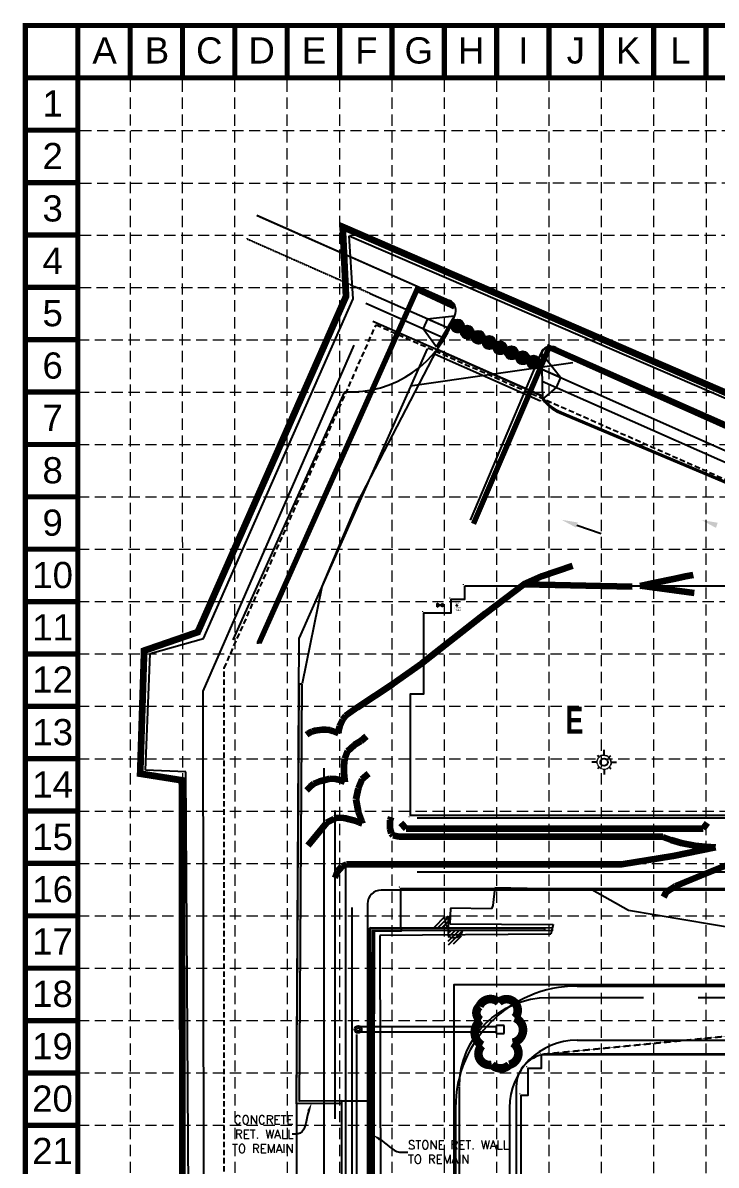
# Model space of a CAD drawing. Header units: inches. Extents: x 6004 to 15328, y 1287 to 16193.
# Drawn here: x 6004 to 9083, y 11121 to 16193 of the extents above; entities that cross this region are included whole.
import ezdxf
from ezdxf.enums import TextEntityAlignment as Align

# ---------------------------------------------------------------- set-up
doc = ezdxf.new("R2010")
doc.units = ezdxf.units.IN
doc.header["$MEASUREMENT"] = 0
for name, pattern in [('HIDDEN', [0.375, 0.25, -0.125]), ('siteplan-01jun06-tdt-civil$0$DASHED', [0.75, 0.5, -0.25]), ('siteplan-01jun06-tdt-civil$0$DASHED2', [0.375, 0.25, -0.125]), ('siteplan-01jun06-tdt-civil$0$DASHED_2', [36, 24, -12]), ('siteplan-01jun06-tdt-civil$0$FNC-UTIL', [1.15, 1, -0.15, 0, 0, 0, 0, 0, 0, 0, 0]), ('siteplan-01jun06-tdt-civil$0$HIDDEN', [0.375, 0.25, -0.125])]:
    doc.linetypes.add(name, pattern=pattern)
for name, color, linetype in [('BASE', 7, 'Continuous'), ('C-CONT_MJ', 4, 'Continuous'), ('FWSS-topo$0$CONC_WALL', 8, 'Continuous'), ('FWSS-topo$0$HATCH', 8, 'Continuous'), ('FWSS-topo$0$RET_WALL', 8, 'Continuous'), ('FWSS-topo$0$STORMSEW_LINE', 142, 'FWSS-topo$0$STORM_SEWER'), ('GRID', 254, 'HIDDEN'), ('LEGEND', 7, 'Continuous'), ('LIMITS OF DISTURBANCE', 1, 'HIDDEN'), ('P-Storm', 4, 'Continuous'), ('SANDBAGS', 3, 'Continuous'), ('SANSEW_LINE', 94, 'SANITARY_SEWER'), ('SILT FENCE', 200, 'Continuous'), ('siteplan-01jun06-tdt-civil$0$1', 8, 'Continuous'), ('siteplan-01jun06-tdt-civil$0$ADJ', 8, 'siteplan-01jun06-tdt-civil$0$DASHED'), ('siteplan-01jun06-tdt-civil$0$AFL', 8, 'Continuous'), ('siteplan-01jun06-tdt-civil$0$APAVE', 8, 'Continuous'), ('siteplan-01jun06-tdt-civil$0$AST-SIDEWALK-NEW', 8, 'Continuous'), ('siteplan-01jun06-tdt-civil$0$BLDG', 8, 'Continuous'), ('siteplan-01jun06-tdt-civil$0$BORDER', 8, 'Continuous'), ('siteplan-01jun06-tdt-civil$0$DEMO', 8, 'siteplan-01jun06-tdt-civil$0$DASHED2'), ('siteplan-01jun06-tdt-civil$0$EASEMENTS', 8, 'siteplan-01jun06-tdt-civil$0$DASHED_2'), ('siteplan-01jun06-tdt-civil$0$ELDISC', 8, 'Continuous'), ('siteplan-01jun06-tdt-civil$0$FENCE', 8, 'siteplan-01jun06-tdt-civil$0$FNC-UTIL'), ('siteplan-01jun06-tdt-civil$0$FLAT', 8, 'Continuous'), ('siteplan-01jun06-tdt-civil$0$FNC', 8, 'Continuous'), ('siteplan-01jun06-tdt-civil$0$NOTES', 8, 'Continuous'), ('siteplan-01jun06-tdt-civil$0$SHADING', 8, 'Continuous'), ('siteplan-01jun06-tdt-civil$0$SITE', 8, 'Continuous')]:
    doc.layers.add(name, color=color, linetype=linetype)
doc.styles.add('FWSS-topo$0$STANDARD', font='romand.shx')
doc.styles.add('siteplan-01jun06-tdt-civil$0$FENCESTYLE', font='archs.shx')
doc.styles.add('siteplan-01jun06-tdt-civil$0$STANDARD', font='stylu.ttf', dxfattribs={"width": 0.85})
doc.styles.add('siteplan-01jun06-tdt-civil$0$THA_text', font='stylu.ttf')
doc.styles.get("Standard").update_dxf_attribs({"font": 'ARIAL.TTF', "height": 6})
doc.linetypes.add('FWSS-topo$0$STORM_SEWER', pattern='A,0.2,-0.08,["STM",FWSS-topo$0$STANDARD,S=0.035,R=0,X=-0.05,Y=-0.018],-0.1', length=0.38)
doc.linetypes.add('SANITARY_SEWER', pattern='A,0.2,-0.08,["SS",Standard,S=0.04,R=0,X=-0.05,Y=-0.018],-0.08', length=0.36)
doc.linetypes.add('siteplan-01jun06-tdt-civil$0$CHAINLINKFENCE', pattern='A,0.5,-0.005,["O",siteplan-01jun06-tdt-civil$0$FENCESTYLE,S=0.06,R=0,X=0,Y=-0.03],-0.065', length=0.57)
doc.linetypes.add('siteplan-01jun06-tdt-civil$0$WIREFENCE', pattern='A,0.5,-0.005,["X",siteplan-01jun06-tdt-civil$0$FENCESTYLE,S=0.06,R=0,X=0,Y=-0.03],-0.055', length=0.56)

# ---------------------------------------------------------------- blocks, each defined once
blk = doc.blocks.new('siteplan-01jun06-tdt-civil$0$LP2')
for p, q in [((-5021.4944, -5108.907), (-5021.5071, -5108.8943)), ((-5021.5007, -5108.9152), (-5021.5069, -5108.9116)), ((-5021.4862, -5108.9007), (-5021.4898, -5108.8945)), ((-5021.4766, -5108.8968), (-5021.4785, -5108.8898)), ((-5021.4664, -5108.8954), (-5021.4664, -5108.8594)), ((-5021.4561, -5108.8968), (-5021.4542, -5108.8898)), ((-5021.4466, -5108.9007), (-5021.443, -5108.8945)), ((-5021.4383, -5108.907), (-5021.4256, -5108.8943)), ((-5021.4321, -5108.9152), (-5021.4258, -5108.9116)), ((-5021.506, -5108.935), (-5021.542, -5108.935)), ((-5021.5046, -5108.9248), (-5021.5116, -5108.9229)), ((-5021.5046, -5108.9453), (-5021.5116, -5108.9471)), ((-5021.4944, -5108.963), (-5021.5071, -5108.9758)), ((-5021.5007, -5108.9548), (-5021.5069, -5108.9584)), ((-5021.4862, -5108.9693), (-5021.4898, -5108.9756)), ((-5021.4766, -5108.9733), (-5021.4785, -5108.9803)), ((-5021.4664, -5108.9747), (-5021.4664, -5109.0106)), ((-5021.4561, -5108.9733), (-5021.4542, -5108.9803)), ((-5021.4466, -5108.9693), (-5021.443, -5108.9756)), ((-5021.4383, -5108.963), (-5021.4256, -5108.9758)), ((-5021.4321, -5108.9548), (-5021.4258, -5108.9584)), ((-5021.4281, -5108.9248), (-5021.4211, -5108.9229)), ((-5021.4281, -5108.9453), (-5021.4211, -5108.9471)), ((-5021.4267, -5108.935), (-5021.3908, -5108.935))]:
    blk.add_line(p, q)
blk.add_circle((-5021.4664, -5108.935), 0.0229)
blk = doc.blocks.new('siteplan-01jun06-tdt-civil$0$LP3')
at = {"layer": 'siteplan-01jun06-tdt-civil$0$BORDER'}
blk.add_blockref('siteplan-01jun06-tdt-civil$0$LP2', (5021.4664, 5108.935), dxfattribs=at)
blk = doc.blocks.new('inlet protection')
at = {"layer": 'LEGEND', "color": 170, "ltscale": 100, "const_width": 9.48}
blk.add_lwpolyline([(38, 58.5, 0.520567), (38, 58.5, 0.765195), (16.6, 47.7, 0.417879), (16.5, 28.3, 0.6649), (41, 24.6, 0.744833), (68.6, 22.2, 0.975642), (85.8, 40, 0.520567), (81.5, 61.5, 0.520567), (65.8, 60, 0.540264), (38, 58.5)], format="xyb", close=True, dxfattribs=at)

msp = doc.modelspace()

# ---------------------------------------------------------------- hatches: boundary and pattern name
at = {"layer": 'FWSS-topo$0$HATCH'}
h = msp.add_hatch(dxfattribs=at)
h.set_pattern_fill('GRAVL1', color=55, scale=72, style=0, pattern_type=2)
h.set_pattern_definition([(228.0128, (-74373.563, -57665.538), (-575.99987272, -648.0000966), [9.68659, -958.974336]), (184.9697, (-74380.043, -57672.7382), (864.00007571, 71.999374105), [16.622496, -1645.6266]), (132.5104, (-74396.603, -57674.178), (719.99933172, -792.00062452), [11.720736, -1160.354304]), (267.2737, (-74424.683, -57692.1782), (71.99971328, 1440.00002124), [15.137136, -1498.576176]), (292.8337, (-74425.403, -57707.2982), (-360.00071319, 863.99974165), [14.84316, -1469.474856]), (357.2737, (-74419.643, -57720.9782), (-1440.00002124, 71.99971328), [15.137136, -1498.576176]), (37.6942, (-74404.523, -57721.6982), (-936.000528884, -719.99930917), [20.01809, -1981.78913]), (72.2553, (-74388.683, -57709.4582), (504.000774915, 1583.99972865), [18.899136, -1871.01511]), (121.4296, (-74382.923, -57691.4582), (-576.00059286, 935.99964263), [15.1884, -1503.653256]), (175.2364, (-74390.843, -57678.498), (792.00006814, -71.99939035), [17.339904, -849.654936]), (222.3974, (-74408.123, -57677.0582), (-864.000529277, -791.999429905), [22.424256, -2220.003]), (138.8141, (-74353.403, -57692.898), (-504.00021217, 431.99980656), [7.65367, -757.71677]), (171.4692, (-74359.163, -57687.8582), (935.99987651, -144.00056952), [14.561064, -1441.54879]), (225, (-74373.563, -57685.7), (-8e-15, -72.000022), [10.18231, -91.641024]), (203.1986, (-74378.603, -57677.058), (359.9999806, 144.0000954), [5.483376, -542.85228]), (291.8014, (-74383.643, -57679.218), (-71.9999936, 216.0000197), [7.754616, -379.977264]), (30.9638, (-74380.763, -57686.418), (215.9998576, 144.0001788), [12.59489, -407.233656]), (161.5651, (-74369.963, -57679.938), (144.0000313, -71.999885), [9.10735, -218.576664]), (16.3895, (-74425.403, -57679.2182), (720.00015829, 215.9994751), [12.7584, -1263.08484]), (70.3462, (-74413.163, -57675.618), (-287.9996578, -792.00015376), [10.70359, -1059.653376]), (293.1986, (-74369.963, -57665.538), (-144.0000954, 359.9999806), [10.96668, -537.368976]), (343.6105, (-74365.643, -57675.6182), (-720.00015829, 215.9994751), [12.7584, -1263.08484]), (339.444, (-74425.403, -57723.858), (-360.0001328, 143.99971174), [12.30336, -602.86493]), (294.7751, (-74413.883, -57728.178), (-359.99943763, 792.00024637), [10.308816, -1020.574296]), (66.8014, (-74369.243, -57737.538), (144.0000954, 359.9999806), [10.96668, -537.368976]), (17.354, (-74364.923, -57727.4582), (-936.00014537, -287.99960416), [12.06943, -1194.87053]), (69.444, (-74404.523, -57737.538), (-143.99971174, -360.0001328), [6.15168, -609.01661]), (101.3099, (-74373.563, -57737.538), (-71.9998295, 288.0000542), [3.67128, -363.45809]), (165.9638, (-74374.283, -57733.938), (216.0000393, -71.99986), [14.84316, -282.0204]), (186.009, (-74388.683, -57730.3382), (719.99998207, 71.99995086), [13.7556, -1361.802456]), (303.6901, (-74380.763, -57692.898), (-72.000096, 143.999968), [10.383984, -249.21569]), (353.1572, (-74375.003, -57701.5382), (1223.999954314, -144.00057585), [18.12917, -1794.784536]), (60.9454, (-74357.003, -57703.698), (-288.00000196, -504.0000277), [7.41283, -733.87253]), (90, (-74353.4, -57697.22), (-72, 72), [4.32, -67.68]), (120.2564, (-74390.123, -57728.178), (287.99963185, -504.00017682), [10.00253, -990.25344]), (48.0128, (-74395.163, -57719.538), (575.99987272, 648.0000966), [19.373184, -949.287744]), (0, (-74382.2, -57705.14), (72, 72), [18.72, -53.28]), (325.3048, (-74363.483, -57705.138), (-719.99958665, 504.0006199), [11.38421, -1127.03573]), (254.0546, (-74354.123, -57711.618), (-71.999992, -288.0000091), [10.483344, -513.684576]), (207.646, (-74357.003, -57721.6982), (-1367.99969812, -720.00055535), [17.06868, -1689.80213]), (175.4261, (-74372.123, -57729.6182), (-936.0000402, 71.99962568), [18.05753, -1787.69333])])
h.paths.add_polyline_path([(8321, 12162.8), (7557.1, 12161.4), (7551.2, 11404.8), (7548.9, 10463.7), (7550.9, 9542.6), (7556.9, 7941.4), (7556.7, 7784), (7546.5, 7785.2), (7546.1, 7943.9), (7540.9, 9543.8), (7539.2, 10463.5), (7542.6, 11402.4), (7545.6, 12173.2), (8321.1, 12173.4)])
at = {"layer": 'SANDBAGS'}
h = msp.add_hatch(dxfattribs=at)
h.set_pattern_fill('ANSI31', color=2, style=0)
h.set_pattern_definition([(45, (213.54014, -488.91657), (-0.08838834765, 0.08838834765), [])])
edge = h.paths.add_edge_path()
edge.add_arc((7934.1, 14846.7), 28.9, 0, 360)
h = msp.add_hatch(dxfattribs=at)
h.set_pattern_fill('ANSI31', color=2, style=0)
h.set_pattern_definition([(45, (257.2514, -516.01154), (-0.08838834765, 0.08838834765), [])])
edge = h.paths.add_edge_path()
edge.add_arc((7977.8, 14819.6), 28.9, 0, 360)
h = msp.add_hatch(dxfattribs=at)
h.set_pattern_fill('ANSI31', color=2, style=0)
h.set_pattern_definition([(45, (305.9424, -538.68284), (-0.08838834765, 0.08838834765), [])])
edge = h.paths.add_edge_path()
edge.add_arc((8026.5, 14797), 28.9, 0, 360)
h = msp.add_hatch(dxfattribs=at)
h.set_pattern_fill('ANSI31', color=2, style=0)
h.set_pattern_definition([(45, (354.58191, -562.26559), (-0.08838834765, 0.08838834765), [])])
edge = h.paths.add_edge_path()
edge.add_arc((8075.1, 14773.4), 28.9, 0, 360)
h = msp.add_hatch(dxfattribs=at)
h.set_pattern_fill('ANSI31', color=2, style=0)
h.set_pattern_definition([(45, (403.09949, -585.53936), (-0.08838834765, 0.08838834765), [])])
edge = h.paths.add_edge_path()
edge.add_arc((8123.6, 14750.1), 28.9, 0, 360)
h = msp.add_hatch(dxfattribs=at)
h.set_pattern_fill('ANSI31', color=2, style=0)
h.set_pattern_definition([(45, (453.55777, -607.64946), (-0.08838834765, 0.08838834765), [])])
edge = h.paths.add_edge_path()
edge.add_arc((8174.1, 14728), 28.9, 0, 360)
h = msp.add_hatch(dxfattribs=at)
h.set_pattern_fill('ANSI31', color=2, style=0)
h.set_pattern_definition([(45, (503.23977, -630.14745), (-0.08838834765, 0.08838834765), [])])
edge = h.paths.add_edge_path()
edge.add_arc((8223.8, 14705.5), 28.9, 0, 360)
h = msp.add_hatch(dxfattribs=at)
h.set_pattern_fill('ANSI31', color=2, style=0)
h.set_pattern_definition([(45, (552.53363, -649.15435), (-0.08838834765, 0.08838834765), [])])
edge = h.paths.add_edge_path()
edge.add_arc((8273.1, 14686.5), 28.9, 0, 360)
at = {"layer": 'SILT FENCE'}
h = msp.add_hatch(dxfattribs=at)
h.set_pattern_fill('ANSI31', color=55, style=0)
h.paths.add_polyline_path([(8321, 12162.8), (7557.1, 12161.4), (7551.2, 11404.8), (7548.9, 10463.7), (7550.9, 9542.6), (7556.9, 7941.4), (7556.7, 7784), (7546.5, 7785.2), (7546.1, 7943.9), (7540.9, 9543.8), (7539.2, 10463.5), (7542.6, 11402.4), (7545.6, 12173.2), (8321.1, 12173.4)])
at = {"layer": 'siteplan-01jun06-tdt-civil$0$1'}
h = msp.add_hatch(dxfattribs=at)
h.set_pattern_fill('ANSI31', scale=100, style=0)
h.set_pattern_definition([(45, (13851.46, 11585.537), (-8.838835, 8.838835), [])])
h.paths.add_polyline_path([(7893, 12226.9, 0.365567), (7829.9, 12173.7), (7893, 12173.6)])
h.paths.add_polyline_path([(7957, 12161.5), (7898.6, 12161.6, -0.010384), (7893, 12150.4), (7893, 12098.9, 0.407825)])
h.paths.add_polyline_path([(7898.6, 12161.6), (7893, 12161.6), (7893, 12150.4, 0.010384)])
at = {"layer": 'siteplan-01jun06-tdt-civil$0$FLAT'}
h = msp.add_hatch(dxfattribs=at)
h.set_pattern_fill('ANSI31', color=55, style=0)
h.paths.add_polyline_path([(7232.1, 11405), (7243.7, 13255.7), (7231.7, 13255.8), (7219.9, 11392.8), (7419.8, 11394.1), (7419.8, 11406.1)])
at = {"layer": 'siteplan-01jun06-tdt-civil$0$SHADING'}
for points in [[(7963.2, 13699.1, 1), (7957.2, 13699.1, 1)], [(8216.5, 13699.1, 1), (8222.5, 13699.1, 1)], [(7903.2, 13639.1, 1), (7897.2, 13639.1, 1)], [(7782.4, 13579.1, 1), (7776.4, 13579.1, 1)], [(7716.4, 12667.3, 1), (7722.4, 12667.3, 1)], [(7716.4, 12667.3, 1), (7722.4, 12667.3, 1)], [(7673.2, 12355.4, 1), (7679.2, 12355.4, 1)], [(8298.6, 11617.8, 1), (8304.6, 11617.8, 1)], [(8238.6, 11557.8, 1), (8244.6, 11557.8, 1)], [(8208.6, 11437.8, 1), (8214.6, 11437.8, 1)]]:
    msp.add_hatch(color=7, dxfattribs=at).paths.add_polyline_path(points)

# ---------------------------------------------------------------- linework, layer by layer
at = {"color": 7, "linetype": 'Continuous'}
for p, q in [((7856, 13607.2), (7842.5, 13615)), ((7842.5, 13615), (7842.5, 13599.4)), ((7842.5, 13599.4), (7856, 13607.2)), ((7856, 13607.2), (7869.5, 13614.9)), ((7869.5, 13599.4), (7856, 13607.2)), ((7869.5, 13614.9), (7869.5, 13599.4))]:
    msp.add_line(p, q, dxfattribs=at)
at = {"layer": 'BASE', "color": 9}
msp.add_line((6247.8, 15948.5), (15084.3, 15948.5), dxfattribs=at)
at = {"layer": 'BASE', "const_width": 23.3}
for points in [[(6247.8, 16181.1), (6015.2, 16181.1)], [(6247.8, 16181.1), (6247.8, 15948.5)], [(6480.3, 16181.1), (6480.3, 15948.5)], [(6712.8, 16181.1), (6712.8, 15948.5)], [(6945.4, 16181.1), (6945.4, 15948.5)], [(7177.9, 16181.1), (7177.9, 15948.5)], [(7410.5, 16181.1), (7410.5, 15948.5)], [(7643, 16181.1), (7643, 15948.5)], [(7875.5, 16181.1), (7875.5, 15948.5)], [(8108.1, 16181.1), (8108.1, 15948.5)], [(8340.6, 16181.1), (8340.6, 15948.5)], [(8573.2, 16181.1), (8573.2, 15948.5)], [(8805.7, 16181.1), (8805.7, 15948.5)], [(9038.2, 16181.1), (9038.2, 15948.5)], [(6247.8, 15948.5), (6015.2, 15948.5)], [(6247.8, 15716), (6015.2, 15716)], [(6247.8, 15483.4), (6015.2, 15483.4)], [(6247.8, 15250.9), (6015.2, 15250.9)], [(6247.8, 15018.4), (6015.2, 15018.4)], [(6247.8, 14785.8), (6015.2, 14785.8)], [(6247.8, 14553.3), (6015.2, 14553.3)], [(6247.8, 14320.7), (6015.2, 14320.7)], [(6247.8, 14088.2), (6015.2, 14088.2)], [(6247.8, 13855.7), (6015.2, 13855.7)], [(6247.8, 13623.1), (6015.2, 13623.1)], [(6247.8, 13390.6), (6015.2, 13390.6)], [(6247.8, 13158), (6015.2, 13158)], [(6247.8, 12925.5), (6015.2, 12925.5)], [(6247.8, 12693), (6015.2, 12693)], [(6247.8, 12460.4), (6015.2, 12460.4)], [(6247.8, 12227.9), (6015.2, 12227.9)], [(6247.8, 11995.3), (6015.2, 11995.3)], [(6247.8, 11762.8), (6015.2, 11762.8)], [(6247.8, 11530.2), (6015.2, 11530.2)], [(6247.8, 11297.7), (6015.2, 11297.7)]]:
    msp.add_lwpolyline(points, dxfattribs=at)
for points in [[(15316.9, 1298.4), (15316.9, 16181.1), (6015.2, 16181.1), (6015.2, 1298.4)], [(15084.3, 1531), (15084.3, 15948.5), (6247.8, 15948.5), (6247.8, 1531)]]:
    msp.add_lwpolyline(points, close=True, dxfattribs=at)
at = {"layer": 'C-CONT_MJ', "color": 35}
for p, q in [((7724.6, 14580.7), (8446.6, 14685)), ((7342.7, 10936), (7342.7, 12883.5)), ((7390.7, 11325.8), (7390.7, 12694.9)), ((7438.7, 6095.7), (7438.7, 12457.5)), ((7486.7, 10147.8), (7486.7, 11701.5))]:
    msp.add_line(p, q, dxfattribs=at)
at = {"layer": 'C-CONT_MJ', "color": 35, "lineweight": 200}
for p, q in [((8445.1, 13781.2), (8310.4, 13735.8)), ((8231, 13700.1), (8059.4, 13570.6)), ((8310.4, 13735.8), (8231, 13700.1)), ((8231, 13700.1), (8710.4, 13689.4)), ((8745.2, 13693.5), (8806.9, 13706.7)), ((8806.9, 13706.7), (8900.6, 13725.4)), ((8900.6, 13725.4), (8947.6, 13735.5)), ((8947.6, 13735.5), (8981, 13742.3)), ((8985.6, 13661), (8745.2, 13693.5)), ((8059.4, 13570.6), (7775.9, 13348.3)), ((7775.9, 13348.3), (7645.8, 13257.1)), ((7645.8, 13257.1), (7488.2, 13152.2)), ((7488.2, 13152.2), (7452.4, 13127.6)), ((7424.1, 13097.7), (7416.2, 13082.8)), ((7436.7, 13115.8), (7424.1, 13097.7)), ((7452.4, 13127.6), (7436.7, 13115.8)), ((7269.8, 13036.4), (7263.6, 13031.7)), ((7279.3, 13041.1), (7269.8, 13036.4)), ((7290.3, 13045.8), (7279.3, 13041.1)), ((7300.5, 13049.8), (7290.3, 13045.8)), ((7333.6, 13052.9), (7300.5, 13049.8)), ((7350.1, 13052.9), (7333.6, 13052.9)), ((7366.7, 13052.1), (7350.1, 13052.9)), ((7380.8, 13047.4), (7366.7, 13052.1)), ((7395, 13041.1), (7380.8, 13047.4)), ((7402.9, 13038.8), (7395, 13041.1)), ((7405.2, 13037.2), (7402.9, 13038.8)), ((7406.8, 13056.1), (7404.4, 13045.8)), ((7404.4, 13045.8), (7405.2, 13037.2)), ((7410.7, 13069.4), (7406.8, 13056.1)), ((7416.2, 13082.8), (7410.7, 13069.4)), ((7475.4, 12986.1), (7445.3, 12959.2)), ((7505.5, 13003.5), (7475.4, 12986.1)), ((7529.3, 13024.1), (7505.5, 13003.5)), ((7445.3, 12959.2), (7432.6, 12924.4)), ((7432.6, 12924.4), (7429.4, 12894.3)), ((7429.4, 12894.3), (7429.4, 12867.4)), ((7367.6, 12835.7), (7345.4, 12829.4)), ((7393, 12834.2), (7367.6, 12835.7)), ((7412, 12829.4), (7393, 12834.2)), ((7429.4, 12867.4), (7431, 12843.7)), ((7431, 12843.7), (7434.2, 12821.5)), ((7509.4, 12833.5), (7492.7, 12792.7)), ((7539, 12857.6), (7509.4, 12833.5)), ((7282, 12802.5), (7263, 12783.5)), ((7296.3, 12813.6), (7282, 12802.5)), ((7321.7, 12824.7), (7296.3, 12813.6)), ((7345.4, 12829.4), (7321.7, 12824.7)), ((7434.2, 12821.5), (7412, 12829.4)), ((7492.7, 12792.7), (7483.4, 12746.4)), ((7483.4, 12746.4), (7492.7, 12688.9)), ((7492.7, 12688.9), (7507.5, 12650)), ((7351.7, 12640.8), (7270, 12540.7)), ((7385.1, 12657.4), (7351.7, 12640.8)), ((7388.1, 12659.8), (7385.1, 12657.4)), ((7395.3, 12662), (7388.1, 12659.8)), ((7411.6, 12662.2), (7395.3, 12662)), ((7427.4, 12661.6), (7411.6, 12662.2)), ((7438.5, 12660), (7427.4, 12661.6)), ((7449, 12656.3), (7438.5, 12660)), ((7477.8, 12650), (7449, 12656.3)), ((7498.2, 12642.6), (7477.8, 12650)), ((7511.2, 12637.1), (7498.2, 12642.6)), ((7507.5, 12650), (7511.2, 12637.1)), ((7635.3, 12652.5), (7639.5, 12666.4)), ((7635.3, 12631.5), (7635.3, 12652.5)), ((7635.3, 12614.7), (7635.3, 12631.5)), ((7683.3, 12641.3), (7706.2, 12615.6)), ((9025.4, 12615.6), (9045.5, 12641.3)), ((7640.9, 12593.7), (7635.3, 12614.7)), ((7647.9, 12583.9), (7640.9, 12593.7)), ((7673.1, 12578.3), (7647.9, 12583.9)), ((7706.2, 12615.6), (9025.4, 12615.6)), ((8846.6, 12578.3), (7673.1, 12578.3)), ((8846.6, 12578.3), (8883, 12565.4)), ((8883, 12565.4), (8927.9, 12551.2)), ((8891.7, 12494.8), (9080.3, 12532.5)), ((8927.9, 12551.2), (8988.1, 12540.3)), ((8988.1, 12540.3), (9036.3, 12535.9)), ((9036.3, 12535.9), (9080.1, 12532.6)), ((8664.1, 12457.8), (8891.7, 12494.8)), ((9247.3, 12498.7), (9038.5, 12415.8)), ((7401.3, 12424.1), (7422.6, 12448.9)), ((7422.6, 12448.9), (7441.7, 12457.8)), ((7441.7, 12457.8), (8664.1, 12457.8)), ((7391.1, 12397.2), (7401.3, 12424.1)), ((9038.5, 12415.8), (8902.6, 12360.1)), ((8861.4, 12333.4), (8849.2, 12310.4)), ((8902.6, 12360.1), (8861.4, 12333.4))]:
    msp.add_line(p, q, dxfattribs=at)
at = {"layer": 'C-CONT_MJ', "color": 7, "extrusion": (0, 0, -1)}
msp.add_lwpolyline([(-8464.3, 13963), (-8572.6, 13925.6)], dxfattribs=at)
at = {"layer": 'C-CONT_MJ', "color": 35}
for points in [[(9922.6, 12341.4), (7594.7, 12341.4, 0.414239), (7534.7, 12281.4), (7534.8, 10558.5)], [(9003.3, 11865.3), (11165.2, 11865, 0.325549), (11427.3, 12127.1), (11427.3, 12281.4, 0.414214), (11367.3, 12341.4), (10165.6, 12341.4)], [(7943, 11469.4, -0.414212), (8339, 11865.4), (8760.3, 11865.3)]]:
    msp.add_lwpolyline(points, format="xyb", dxfattribs=at)
msp.add_lwpolyline([(8195, 11469.4), (8195, 9149.8, 0.414214), (8339, 9005.8), (9538, 9005.8, 0.414214), (9682, 9149.8), (9682, 11536.8, 0.359399), (9600.8, 11613.4), (8339, 11613.4, 0.414214)], format="xyb", close=True, dxfattribs=at)
msp.add_lwpolyline([(7942.9, 10012.8), (7942.8, 11466.3)], dxfattribs=at)
at = {"layer": 'C-CONT_MJ', "color": 7, "extrusion": (0, 0, -1)}
for points in [[(-8468.2, 13974.4), (-8396.2, 13986.5), (-8460.4, 13951.7)], [(-9090.1, 13973.1), (-9018.1, 13985.2), (-9082.3, 13950.4)]]:
    msp.add_solid(points, dxfattribs=at)
at = {"layer": 'DEFPOINTS', "color": 7}
for p, q in [((7471.5, 14967.3), (7453.5, 15246.7)), ((7453.5, 15246.7), (10739.4, 13828.3)), ((6806, 13459.4), (7471.5, 14967.3)), ((6568.6, 13392.2), (6806, 13459.4)), ((6548.8, 12874.4), (6568.6, 13392.2)), ((6726.9, 12866.4), (6548.8, 12874.4)), ((6749.6, 9633.4), (6726.9, 12866.4)), ((8099.8, 12352.5), (8091, 12273.5)), ((8530.6, 12343.7), (8099.8, 12352.5)), ((8693.3, 12251.5), (8530.6, 12343.7)), ((7902.5, 12261.5), (7900.3, 12191.9)), ((8085.3, 12259.3), (7902.5, 12261.5)), ((8091, 12273.5), (8085.3, 12259.3)), ((9185.6, 12168), (8693.3, 12251.5)), ((7900.3, 12191.9), (8359.6, 12189.7)), ((8359.6, 12189.7), (8348.7, 12146.2)), ((8348.7, 12146.2), (7589, 12139.7)), ((7589, 12139.7), (7606.7, 7023.8))]:
    msp.add_line(p, q, dxfattribs=at)
at = {"layer": 'FWSS-topo$0$CONC_WALL', "color": 7, "start_tangent": (-0.363384, -0.93164), "end_tangent": (-1, 0)}
msp.add_spline([(7273.3, 11361.9), (7234.8, 11263.3), (7200.1, 11258.1)], degree=3, dxfattribs=at)
at = {"layer": 'FWSS-topo$0$CONC_WALL', "color": 7}
msp.add_solid([(7266.9, 11363.8), (7286.9, 11397.3), (7278.9, 11359.2)], dxfattribs=at)
at = {"layer": 'FWSS-topo$0$RET_WALL', "color": 55}
msp.add_polyline3d([(8321, 12162.8, 7036.8), (7557.1, 12161.4, 7036), (7551.2, 11404.8, 7035.2), (7548.9, 10463.7, 7034.2), (7550.9, 9542.6, 7036.5), (7556.9, 7941.4, 7034.3), (7556.7, 7784, 7007.4), (7546.5, 7785.2, 7001.2), (7546.1, 7943.9, 7036.7), (7540.9, 9543.8, 7036.5), (7539.2, 10463.5, 7034.1), (7542.6, 11402.4, 7035.3), (7545.6, 12173.2, 7036.3), (8321.1, 12173.4, 7036.9), (8321, 12162.8, 7036.8)], dxfattribs=at)
at = {"layer": 'FWSS-topo$0$RET_WALL', "color": 7, "start_tangent": (0.837574, -0.546324), "end_tangent": (1, 0)}
msp.add_spline([(7589.5, 11235.9), (7676.9, 11178.9), (7713.2, 11178.9)], degree=3, dxfattribs=at)
at = {"layer": 'FWSS-topo$0$RET_WALL', "color": 7}
msp.add_solid([(7586.2, 11229.7), (7557.5, 11256), (7593.2, 11240.4)], dxfattribs=at)
at = {"layer": 'FWSS-topo$0$STORMSEW_LINE', "color": 5}
msp.add_line((7464.9, 12264.8), (7464.9, 8997.2), dxfattribs=at)
at = {"layer": 'GRID', "color": 252, "linetype": 'HIDDEN', "lineweight": 0, "ltscale": 200}
for p, q in [((6482.4, 2461.2), (6481.2, 15939.8)), ((6715.9, 2461.1), (6713.1, 15939.7)), ((6947.8, 2461.1), (6945.6, 15939.1)), ((7181.6, 2461.1), (7177.9, 15938.7)), ((7412, 2461), (7411, 15940.5)), ((7643.1, 2461), (7643.8, 15940.1)), ((7877.4, 2461), (7876.1, 15939.2)), ((8110.8, 2460.9), (8108.4, 15939.4)), ((8341.5, 2460.9), (8341.5, 15939.3)), ((8574.6, 2460.8), (8574.4, 15939.2)), ((8805.7, 2460.8), (8806.2, 15939.2)), ((9038.3, 2460.8), (9039.8, 15938.9)), ((6258.3, 15714.4), (15080.5, 15715.6)), ((6258.2, 15481.2), (15080.5, 15483)), ((6256.8, 15249.4), (15084.3, 15250.9)), ((6256.5, 15017.1), (15084.3, 15018.4)), ((6247.8, 14785.8), (15084.3, 14785.8)), ((6247.8, 14553.3), (15084.3, 14553.3)), ((6247.8, 14320.7), (15084.3, 14320.7)), ((6247.8, 14088.2), (15084.3, 14088.2)), ((6247.8, 13855.7), (15084.3, 13855.7)), ((6247.8, 13623.1), (15084.3, 13623.1)), ((6247.8, 13390.6), (15084.3, 13390.6)), ((6247.8, 13158), (15084.3, 13158)), ((6247.8, 12925.5), (15084.3, 12925.5)), ((6247.8, 12693), (15084.3, 12693)), ((6247.8, 12460.4), (15084.3, 12460.4)), ((6247.8, 12227.9), (15084.3, 12227.9)), ((6247.8, 11995.3), (15084.3, 11995.3)), ((6247.8, 11762.8), (15084.3, 11762.8)), ((6247.8, 11530.2), (15084.3, 11530.2)), ((6247.8, 11297.7), (15084.3, 11297.7))]:
    msp.add_line(p, q, dxfattribs=at)
at = {"layer": 'LIMITS OF DISTURBANCE', "ltscale": 500, "const_width": 30}
msp.add_lwpolyline([(6712.3, 8447.5), (10153.2, 8431.5), (10172, 11267.1), (14477.6, 11268.8), (14446.7, 13099.7), (14293, 13234.4), (13514.7, 13264.7), (12176.3, 13450.2), (10777.7, 13835.6), (7424.4, 15286.7), (7439.1, 14978.1), (6780.5, 13487.5), (6542.4, 13405.3), (6524.8, 12858.9), (6710, 12829.5), (6714.3, 9663), (6550.5, 9646.9), (6555.3, 9215.4), (6714.6, 9192.8)], close=True, dxfattribs=at)
at = {"layer": 'P-Storm', "color": 5}
for p, q in [((8105.5, 11734.6), (7492.9, 11734.6)), ((8105.5, 11740.6), (8105.5, 11704.6)), ((8141.5, 11740.6), (8105.5, 11740.6)), ((8141.5, 11704.6), (8141.5, 11740.6)), ((8105.5, 11710.6), (7492.9, 11710.6)), ((8105.5, 11704.6), (8141.5, 11704.6))]:
    msp.add_line(p, q, dxfattribs=at)
at = {"layer": 'SANDBAGS', "color": 2}
for centre in [(7934.1, 14846.7), (7977.8, 14819.6), (8026.5, 14797), (8075.1, 14773.4), (8123.6, 14750.1), (8174.1, 14728), (8223.8, 14705.5), (8273.1, 14686.5)]:
    msp.add_circle(centre, 28.9, dxfattribs=at)
at = {"layer": 'SANSEW_LINE', "color": 7, "linetype": 'Continuous'}
msp.add_ellipse((7492.9, 11723.3), major_axis=(11, 11), ratio=1, start_param=5.497787, end_param=11.780972, dxfattribs=at)
at = {"layer": 'SANSEW_LINE', "color": 7}
msp.add_ellipse((7492.9, 11723.3), major_axis=(5.5, 5.5), ratio=1, start_param=5.497787, end_param=11.780972, dxfattribs=at)
at = {"layer": 'SILT FENCE', "const_width": 24}
for points in [[(7053.9, 13435.5), (7053.8, 13441.4), (7754.7, 15008.7), (7920.7, 14931.3)], [(8005.4, 13968.4), (8341.4, 14751.5), (10005.4, 14009.4), (10576.2, 13775.1), (11149.6, 13606.9), (11932.9, 13408.6), (12493.3, 13311.2), (12731.2, 13282.3), (12727.5, 13188.7)]]:
    msp.add_lwpolyline(points, dxfattribs=at)
at = {"layer": 'siteplan-01jun06-tdt-civil$0$1', "color": 7}
msp.add_line((7893, 12226.9), (7893, 12138.3), dxfattribs=at)
for centre, radius, start, end in [((7910.6, 12201.2), 31.1, 124.3703, 242.3813), ((7917.3, 12171.2), 40.8, 233.4681, 346.3221)]:
    msp.add_arc(centre, radius, start, end, dxfattribs=at)
at = {"layer": 'siteplan-01jun06-tdt-civil$0$ADJ', "color": 7}
msp.add_line((6996.6, 15235.1), (7546.9, 14991.6), dxfattribs=at)
at = {"layer": 'siteplan-01jun06-tdt-civil$0$AFL', "color": 7}
msp.add_circle((7931.3, 13606), 2, dxfattribs=at)
at = {"layer": 'siteplan-01jun06-tdt-civil$0$APAVE', "color": 7}
for p, q in [((7546.9, 14991.6), (7899.6, 14835.6)), ((7527.5, 14947.8), (7870.3, 14796.1)), ((7801.2, 14879.1), (7882.9, 14843)), ((7921.6, 14892), (7841.3, 14754.1)), ((8306.8, 14724.5), (8312, 14521.5)), ((8308.6, 14654.6), (9752.7, 14015.6)), ((8392.3, 14617.5), (8310.7, 14653.7)), ((8309.9, 14601.5), (9733.3, 13971.7))]:
    msp.add_line(p, q, dxfattribs=at)
at = {"layer": 'siteplan-01jun06-tdt-civil$0$AST-SIDEWALK-NEW', "color": 7}
for p, q in [((7801.2, 14879.1), (7781.9, 14835.4)), ((7801.2, 14879.1), (7921.6, 14892)), ((7781.9, 14835.4), (7841.3, 14754.1)), ((8392.3, 14617.5), (8306.8, 14724.5)), ((8392.3, 14617.5), (8373, 14573.8)), ((8373, 14573.8), (8312, 14521.5))]:
    msp.add_line(p, q, dxfattribs=at)
at = {"layer": 'siteplan-01jun06-tdt-civil$0$BLDG', "color": 7}
for p, q in [((7431.8, 14554.4), (6936.8, 13453.6)), ((8406.8, 14459.7), (10508.3, 13572.7)), ((8404.5, 14454.2), (10506, 13567.2))]:
    msp.add_line(p, q, dxfattribs=at)
for points in [[(7849.7, 14742.5), (7847.4, 14734)], [(7854.3, 14736.3), (7853.2, 14732.4)]]:
    msp.add_lwpolyline(points, dxfattribs=at)
for centre, radius, start, end in [((7879.3, 14915.6), 48.1, 332.6145, 66.1303), ((7458.5, 15039.8), 486.1, 266.8523, 342.4826), ((8351.5, 14706.7), 48.1, 66.1303, 159.6461), ((8460.3, 14628.2), 182.7, 215.7263, 252.2008), ((8460.3, 14628.2), 176.7, 215.5587, 252.2008)]:
    msp.add_arc(centre, radius, start, end, dxfattribs=at)
at = {"layer": 'siteplan-01jun06-tdt-civil$0$EASEMENTS', "color": 7}
for p, q in [((6897.8, 13327.4), (7572.5, 14852.1)), ((7572.5, 14852.1), (9717, 13903.1)), ((6897.8, 5980.7), (6897.8, 13327.4))]:
    msp.add_line(p, q, dxfattribs=at)
at = {"layer": 'siteplan-01jun06-tdt-civil$0$ELDISC', "color": 7}
msp.add_line((8152.3, 11921.4), (8152.3, 11921.4), dxfattribs=at)
at = {"layer": 'siteplan-01jun06-tdt-civil$0$FENCE', "color": 7, "linetype": 'siteplan-01jun06-tdt-civil$0$WIREFENCE', "ltscale": 0.25}
msp.add_line((7558.1, 14868.2), (7843.4, 14741.9), dxfattribs=at)
at = {"layer": 'siteplan-01jun06-tdt-civil$0$FENCE', "color": 7, "linetype": 'siteplan-01jun06-tdt-civil$0$WIREFENCE', "ltscale": 225}
for p, q in [((7799.6, 14745.7), (7231.7, 13462.3)), ((7219.9, 11392.8), (7231.7, 13462.3)), ((7219.9, 11392.8), (7219.9, 8461.9))]:
    msp.add_line(p, q, dxfattribs=at)
at = {"layer": 'siteplan-01jun06-tdt-civil$0$FLAT', "color": 7}
for p, q in [((7042.4, 15338.6), (7898.8, 14959.6)), ((7044.9, 15337.5), (7898.8, 14959.6)), ((7490.8, 14061.3), (7922, 14893.7)), ((8304.8, 14726.6), (7990.7, 13985.1)), ((8369.8, 14751.2), (9798.5, 14119)), ((7333.6, 13690.3), (7490.8, 14061.3)), ((7245.6, 13260.7), (7333.6, 13690.3)), ((7423.5, 9457.6), (7419.8, 11406.1))]:
    msp.add_line(p, q, dxfattribs=at)
at = {"layer": 'siteplan-01jun06-tdt-civil$0$FLAT', "color": 55}
for p, q in [((7243.7, 13255.7), (7231.7, 13255.8)), ((8355.4, 12173.4), (8355.4, 12161.4)), ((7419.9, 11394.1), (7419.8, 11406.1))]:
    msp.add_line(p, q, dxfattribs=at)
at = {"layer": 'siteplan-01jun06-tdt-civil$0$FLAT'}
msp.add_line((7419.8, 11406.1), (7546.3, 11406.2), dxfattribs=at)
at = {"layer": 'siteplan-01jun06-tdt-civil$0$FLAT', "color": 55}
for points in [[(7419.9, 11394.1), (7219.9, 11392.8), (7231.7, 13255.8)], [(7419.8, 11406.1), (7232.1, 11405), (7243.7, 13255.7)], [(8355.4, 12173.4), (7546.2, 12174.2), (7546.6, 7771.2)], [(8355.4, 12161.4), (7558.3, 12162.2), (7558.7, 7771.2)]]:
    msp.add_lwpolyline(points, dxfattribs=at)
at = {"layer": 'siteplan-01jun06-tdt-civil$0$FLAT'}
for centre, start, end in [((7879.4, 14915.7), 332.6145, 66.1303), ((8349, 14707.9), 66.1303, 157.0426)]:
    msp.add_arc(centre, 48, start, end, dxfattribs=at)
at = {"layer": 'siteplan-01jun06-tdt-civil$0$FNC', "color": 7, "linetype": 'siteplan-01jun06-tdt-civil$0$CHAINLINKFENCE'}
for p, q in [((7473.2, 14762.2), (6803.5, 13225)), ((6803.5, 13225), (6810.8, 6539.2))]:
    msp.add_line(p, q, dxfattribs=at)
at = {"layer": 'siteplan-01jun06-tdt-civil$0$SITE', "color": 7}
for p, q in [((7834.5, 14721.8), (8303.3, 14514.4)), ((7844.2, 14743.8), (7843.4, 14741.9)), ((7843.4, 14741.9), (8312.2, 14534.5)), ((7844.2, 14743.8), (8313, 14536.3)), ((8303.4, 14515), (8304.4, 14516.7)), ((11316.7, 12661.7), (7755.5, 12661.7)), ((11805.2, 12421.7), (7755.5, 12421.7)), ((8465.5, 11915.5), (11351.4, 11915.5)), ((8465.5, 11675.5), (9403.9, 11675.5)), ((7925.5, 11375.5), (7925.5, 9305.4)), ((8165.5, 11375.5), (8165.5, 9309.3))]:
    msp.add_line(p, q, dxfattribs=at)
for points in [[(7966.2, 13693.1), (9525.2, 13693.1), (9525.2, 12673.3), (7725.4, 12673.3), (7725.4, 13213.1), (7785.4, 13213.1), (7785.4, 13573.1), (7906.2, 13573), (7906.2, 13633.1), (7966.2, 13633.1), (7966.2, 13693.1)], [(10108.7, 8761.9), (10108.7, 8461.9), (7558.6, 8461.7), (7564.9, 12161.7), (7684.9, 12161.7), (7684.9, 12174.1), (7682.9, 12174.1), (7682.9, 12349.4), (11282.9, 12349.4), (11284.6, 11921), (7918.4, 11921.7), (7918.7, 8762), (10108.7, 8761.9)], [(8307.6, 11611.8), (9507.6, 11611.9), (9507.6, 11551.8), (9627.6, 11551.8), (9627.6, 11431.8), (9657.6, 11431.8), (9657.6, 9241.8), (9627.6, 9241.8), (9627.6, 9121.8), (9567.6, 9121.8), (9567.6, 9061.8), (8307.6, 9061.8), (8307.6, 9121.8), (8247.6, 9121.8), (8247.6, 9241.8), (8217.6, 9241.8), (8217.6, 11431.8), (8247.6, 11431.8), (8247.6, 11551.8), (8307.6, 11551.8), (8307.6, 11611.8)]]:
    msp.add_lwpolyline(points, dxfattribs=at)
at = {"layer": 'siteplan-01jun06-tdt-civil$0$SITE', "color": 7, "linetype": 'siteplan-01jun06-tdt-civil$0$HIDDEN'}
msp.add_lwpolyline([(11648.3, 13256), (11836.7, 13090.7), (11836.7, 12673.3), (11504.9, 12421.7), (11316.3, 11906), (8307.6, 11611.8)], dxfattribs=at)
at = {"layer": 'siteplan-01jun06-tdt-civil$0$SITE', "color": 7}
for radius in [540, 300]:
    msp.add_arc((8465.5, 11375.5), radius, 90, 180, dxfattribs=at)

# ---------------------------------------------------------------- block references
at = {"layer": 'C-CONT_MJ', "color": 7, "xscale": 4, "yscale": 4, "zscale": 4, "rotation": 90}
msp.add_blockref('inlet protection', (8277.7, 11500.3), dxfattribs=at)
at = {"layer": 'siteplan-01jun06-tdt-civil$0$DEMO', "color": 7, "xscale": 722.0878044148703, "yscale": 722.0878044148703, "zscale": 722.0878044148712}
msp.add_blockref('siteplan-01jun06-tdt-civil$0$LP3', (8585.3, 12909.8), dxfattribs=at)

# ---------------------------------------------------------------- texts
at = {"layer": 'BASE'}
for s, height, p in [('C', 116.3, (6831.9, 16070.2)), ('G', 116.3, (7762.1, 16070.2)), ('A', 116.3, (6366.8, 16070.2)), ('B', 116.3, (6599.4, 16070.2)), ('D', 116.3, (7064.5, 16070.2)), ('E', 116.3, (7297, 16070.2)), ('F', 116.3, (7529.5, 16070.2)), ('H', 116.3, (7994.6, 16070.2)), ('I', 116.3, (8227.2, 16070.2)), ('J', 116.3, (8459.7, 16070.2)), ('K', 116.3, (8692.3, 16070.2)), ('L', 116.3, (8924.8, 16070.2)), ('1', 116.3, (6135.8, 15834.9)), ('1', 116.3, (6136, 15833.9)), ('2', 116.3, (6136, 15601.3)), ('3', 116.3, (6136, 15368.8)), ('4', 116.3, (6136, 15136.3)), ('5', 116.3, (6136, 14903.7)), ('6', 116.3, (6136, 14671.2)), ('7', 116.3, (6136, 14438.6)), ('8', 116.3, (6136, 14206.1)), ('9', 116.3, (6136, 13973.6)), ('10', 116.27, (6136, 13741)), ('11', 116.27, (6136, 13508.5)), ('12', 116.27, (6135.8, 13276.9)), ('13', 116.27, (6136, 13043.4)), ('14', 116.27, (6136, 12810.9)), ('15', 116.27, (6136, 12578.3)), ('16', 116.27, (6136, 12345.8)), ('17', 116.27, (6135.2, 12113.9)), ('18', 116.27, (6135.2, 11881.3)), ('19', 116.27, (6135.2, 11648.8)), ('20', 116.27, (6135.2, 11416.3)), ('21', 116.27, (6135.2, 11183.7))]:
    msp.add_text(s, height=height, dxfattribs=at).set_placement(p, align=Align.MIDDLE_CENTER)
at = {"layer": 'FWSS-topo$0$CONC_WALL', "color": 7, "insert": (7205.8, 11258.1), "char_height": 38.4, "attachment_point": 6, "style": 'FWSS-topo$0$STANDARD'}
msp.add_mtext('CONCRETE\\PRET. WALL\\PTO REMAIN', dxfattribs=at)
at = {"layer": 'FWSS-topo$0$RET_WALL', "color": 7, "insert": (7714, 11178.9), "char_height": 38.4, "attachment_point": 4, "style": 'FWSS-topo$0$STANDARD'}
msp.add_mtext('STONE RET. WALL\\PTO REMAIN', dxfattribs=at)
at = {"layer": 'SANSEW_LINE', "color": 7}
msp.add_text('S', height=9.53, dxfattribs=at).set_placement((7493.1, 11718.2), align=Align.CENTER)
at = {"layer": 'siteplan-01jun06-tdt-civil$0$BLDG', "color": 7, "insert": (8414.9, 13155.9), "char_height": 120, "width": 102.093, "attachment_point": 1, "style": 'siteplan-01jun06-tdt-civil$0$STANDARD'}
msp.add_mtext('{\\fArial Narrow|b1|i0|c0|p34;E}', dxfattribs=at)
at = {"layer": 'siteplan-01jun06-tdt-civil$0$NOTES', "color": 7, "linetype": 'siteplan-01jun06-tdt-civil$0$DASHED', "style": 'siteplan-01jun06-tdt-civil$0$THA_text'}
msp.add_text('FD', height=7, rotation=180, dxfattribs=at).set_placement((7938.3, 13618.9))
at = {"layer": 'siteplan-01jun06-tdt-civil$0$NOTES', "color": 7, "linetype": 'siteplan-01jun06-tdt-civil$0$DASHED', "insert": (7947.1, 13581), "char_height": 7, "width": 56.588, "attachment_point": 1, "rotation": 180, "style": 'siteplan-01jun06-tdt-civil$0$THA_text'}
msp.add_mtext('FIRE \\PRISER', dxfattribs=at)

doc.saveas('drawing.dxf')
